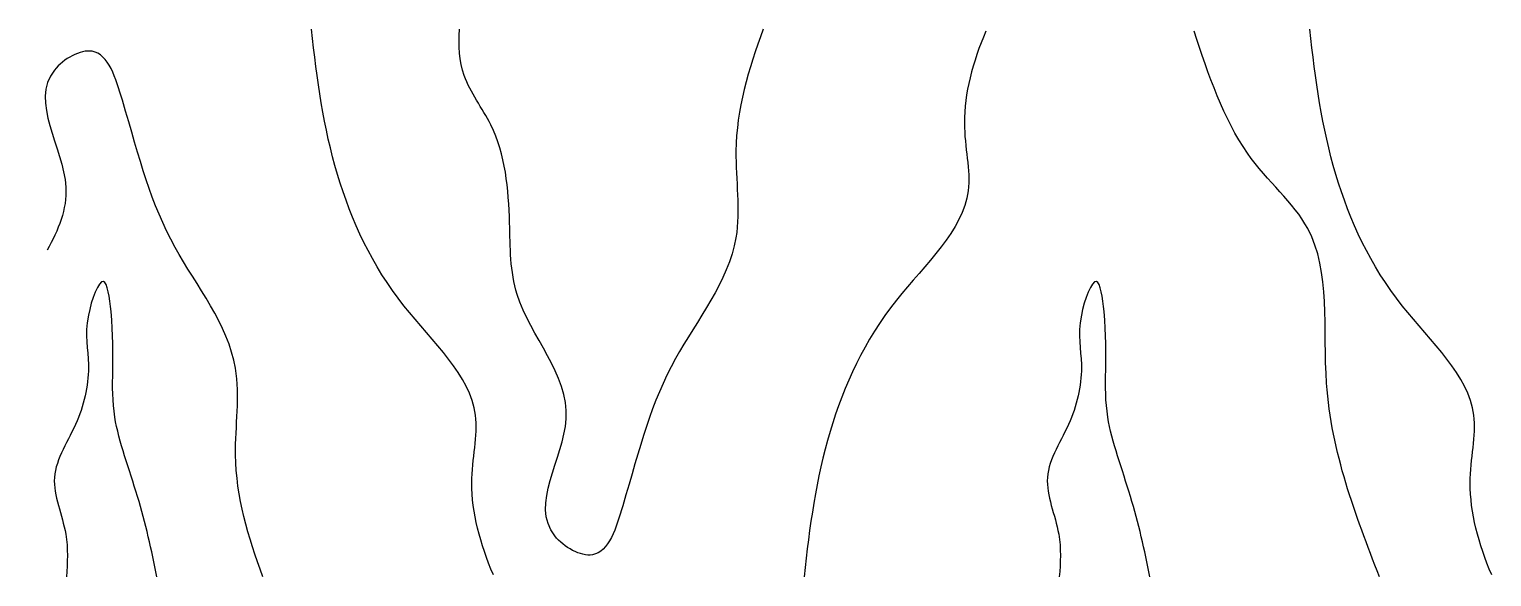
# Model space of a CAD drawing. Header units: metres. Extents: x 3586 to 7307, y 3108 to 6437.
# Drawn here: x 4054.0892 to 4054.2006, y 3258.2221 to 3258.2638 of the extents above; entities that cross this region are included whole.
import ezdxf

# ---------------------------------------------------------------- set-up
doc = ezdxf.new("R2010")
doc.units = ezdxf.units.M
doc.layers.add('CEILNG', color=40, linetype='Continuous')

msp = doc.modelspace()

# ---------------------------------------------------------------- linework, layer by layer
at = {"layer": 'CEILNG', "color": 32}
for points, knots in [([(4054.12454, 3258.22227), (4054.12353, 3258.2246), (4054.12235, 3258.22911), (4054.1243, 3258.23614), (4054.11347, 3258.24562), (4054.11145, 3258.25623), (4054.11069, 3258.26378)], [25.692138, 25.692138, 25.692138, 25.692138, 27.894133, 29.764545, 33.363171, 41.388486, 41.388486, 41.388486, 41.388486]), ([(4054.14511, 3258.26378), (4054.14398, 3258.26075), (4054.14243, 3258.25558), (4054.144, 3258.24651), (4054.13725, 3258.23819), (4054.13544, 3258.23086), (4054.13293, 3258.22265), (4054.12637, 3258.22638), (4054.13287, 3258.23508), (4054.12577, 3258.2419), (4054.12586, 3258.24976), (4054.12535, 3258.25569), (4054.122, 3258.25996), (4054.12188, 3258.26255), (4054.12197, 3258.26378)], [1.059877, 1.059877, 1.059877, 1.059877, 4.504951, 6.891232, 10.604237, 14.904071, 16.488401, 17.649733, 20.881094, 24.5617, 26.5439, 29.291005, 30.823379, 32.132626, 32.132626, 32.132626, 32.132626]), ([(4054.16208, 3258.26363), (4054.16106, 3258.2613), (4054.15988, 3258.2568), (4054.16184, 3258.24977), (4054.151, 3258.24029), (4054.14899, 3258.22967), (4054.14823, 3258.22212)], [25.692138, 25.692138, 25.692138, 25.692138, 27.894133, 29.764545, 33.363171, 41.388486, 41.388486, 41.388486, 41.388486]), ([(4054.19206, 3258.22212), (4054.19023, 3258.22684), (4054.18699, 3258.23523), (4054.18871, 3258.24814), (4054.18126, 3258.25394), (4054.17901, 3258.26035), (4054.17794, 3258.26363)], [0, 0, 0, 0, 5.516566, 9.801979, 12.460824, 15.537112, 15.537112, 15.537112, 15.537112]), ([(4054.20062, 3258.22227), (4054.19961, 3258.2246), (4054.19843, 3258.22911), (4054.20038, 3258.23614), (4054.18955, 3258.24562), (4054.18753, 3258.25623), (4054.18677, 3258.26378)], [25.692138, 25.692138, 25.692138, 25.692138, 27.894133, 29.764545, 33.363171, 41.388486, 41.388486, 41.388486, 41.388486]), ([(4054.10698, 3258.22212), (4054.10585, 3258.22515), (4054.1043, 3258.23032), (4054.10587, 3258.2394), (4054.09912, 3258.24771), (4054.09731, 3258.25504), (4054.0948, 3258.26325), (4054.08824, 3258.25952), (4054.09326, 3258.25281), (4054.09138, 3258.2485), (4054.09054, 3258.24697)], [1.059877, 1.059877, 1.059877, 1.059877, 4.504951, 6.891232, 10.604237, 14.904071, 16.488401, 17.649733, 20.881094, 22.718246, 22.718246, 22.718246, 22.718246]), ([(4054.0989, 3258.22212), (4054.0985, 3258.22415), (4054.09759, 3258.22822), (4054.09497, 3258.23506), (4054.09588, 3258.23935), (4054.09493, 3258.24593), (4054.09317, 3258.24123), (4054.09397, 3258.23823), (4054.09311, 3258.23377), (4054.09026, 3258.22984), (4054.09221, 3258.22575), (4054.09209, 3258.2232), (4054.092, 3258.22212)], [1.038392, 1.038392, 1.038392, 1.038392, 3.297501, 5.563716, 8.47061, 9.326239, 10.348318, 11.697084, 13.284264, 14.960758, 16.547937, 17.718831, 17.718831, 17.718831, 17.718831]), ([(4054.17457, 3258.22212), (4054.17417, 3258.22415), (4054.17326, 3258.22822), (4054.17064, 3258.23506), (4054.17155, 3258.23935), (4054.1706, 3258.24593), (4054.16884, 3258.24123), (4054.16964, 3258.23823), (4054.16878, 3258.23377), (4054.16593, 3258.22984), (4054.16788, 3258.22575), (4054.16776, 3258.2232), (4054.16767, 3258.22212)], [1.038392, 1.038392, 1.038392, 1.038392, 3.297501, 5.563716, 8.47061, 9.326239, 10.348318, 11.697084, 13.284264, 14.960758, 16.547937, 17.718831, 17.718831, 17.718831, 17.718831])]:
    msp.add_open_spline(points, degree=3, knots=knots, dxfattribs=at)

doc.saveas('drawing.dxf')
